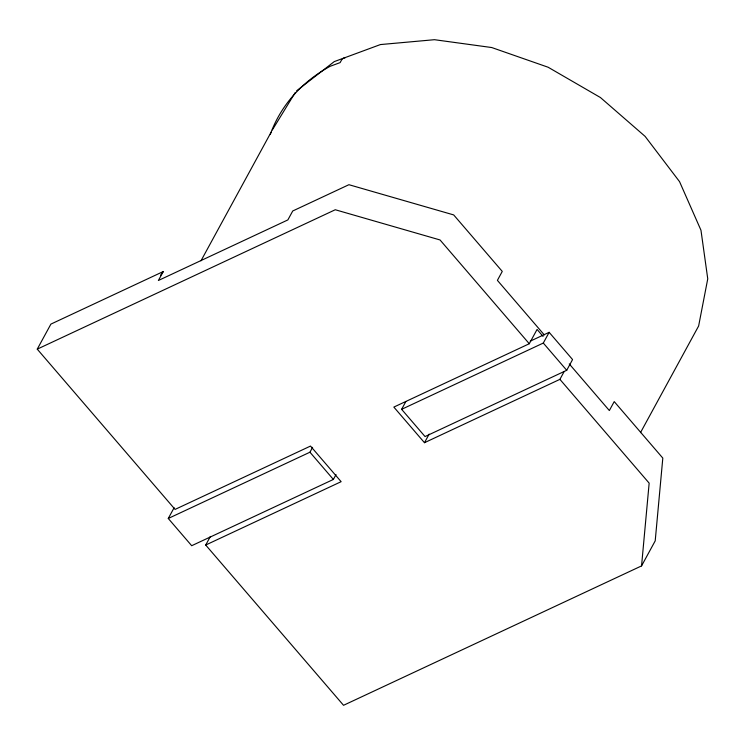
<?xml version="1.0" encoding="UTF-8"?>
<svg xmlns="http://www.w3.org/2000/svg" width="745" height="745" viewBox="0 0 745 745"><rect width="100%" height="100%" fill="white"/><g stroke="black" fill="none" stroke-linecap="round" stroke-linejoin="round"><path stroke-width="1.12" d="M210.388 536.447L205.704 545.033L343.538 705.301L641.557 565.902L649.156 483.132L559.905 379.354L564.067 371.718M205.704 545.033L341.135 481.68L310.507 446.069L175.075 509.412L37.25 349.144L50.902 324.103L163.267 271.543L158.387 280.483L287.859 219.924L292.738 210.984L348.921 184.704L453.686 214.914L502.27 271.413L497.39 280.353L544.288 334.896M200.982 260.806L271.106 132.2M336.023 474.565L333.369 479.445L191.689 545.712L168.268 518.473L174.116 507.745M168.268 518.473L309.948 452.206L312.602 447.326M530.263 341.154L549.149 332.326L572.57 359.556L566.721 370.293L425.041 436.561L401.62 409.322L405.876 401.518M543.058 336.377L537.08 329.43L529.276 343.734L393.844 407.087L424.473 442.698L429.157 434.112M401.62 409.322L543.301 343.054L549.149 332.326M640.486 432.649L698.633 325.993L707.75 278.826L700.971 230.252L679.552 181.65L645.114 136.382L600.442 97.539L548.124 67.236L491.728 47.54L434.475 39.699L380.406 44.57L334.263 61.602L296.659 90.769M641.557 565.902L655.209 540.87L662.808 458.091L614.225 401.602L609.345 410.542L569.255 363.923M272.335 129.947L295.327 92.389M160.585 275.231L163.267 271.543M37.25 349.144L335.269 209.745L440.034 239.955L529.276 343.734M424.473 442.698L559.905 379.354M543.301 343.054L566.721 370.293M309.948 452.206L333.369 479.445M345.214 57.738A11.687 7.208 64.9 0 0 341.35 60.364L340.12 62.617L330.054 66.333A235.122 168.566 28.6 0 0 270.314 134.305"/></g></svg>
